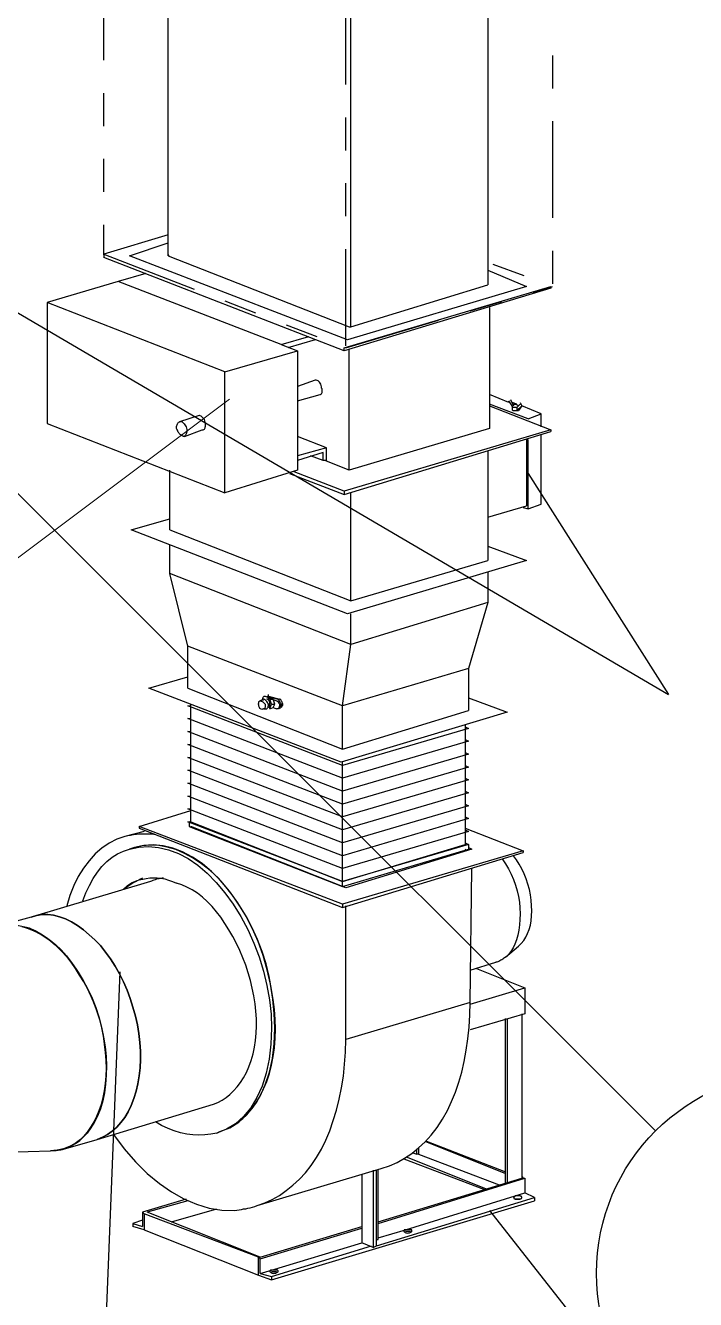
# Model space of a CAD drawing. Header units: metres. Extents: x 20 to 415, y 5 to 292.
# Drawn here: x 273.81 to 282.46, y 147.65 to 164.11 of the extents above; entities that cross this region are included whole.
import ezdxf

# ---------------------------------------------------------------- set-up
doc = ezdxf.new("R2010")
doc.units = ezdxf.units.M
for name, color, linetype in [('АРМАТУРА', 8, 'Continuous'), ('ВОЗДУХОВОДЫ', 7, 'Continuous'), ('ИЗОЛЯЦИЯ', 3, 'Continuous'), ('ОБОЗНАЧЕНИЯ', 7, 'Continuous'), ('ПОЗИЦИИ', 1, 'Continuous')]:
    doc.layers.add(name, color=color, linetype=linetype)

msp = doc.modelspace()

# ---------------------------------------------------------------- linework, layer by layer
at = {"layer": 'АРМАТУРА'}
for points in [[(275.653, 161.401), (274.82, 161.151)], [(274.812, 161.151), (274.827, 161.145)], [(274.82, 161.151), (274.82, 161.109)], [(277.923, 159.901), (274.82, 161.109)], [(275.66, 161.137), (275.645, 161.133)], [(275.653, 161.13), (277.986, 160.214)], [(275.007, 160.797), (274.091, 160.526)], [(275.361, 160.901), (275.007, 160.797)], [(277.111, 159.984), (275.007, 160.797)], [(277.923, 159.943), (280.589, 160.734)], [(280.589, 160.713), (277.923, 159.901)], [(280.589, 160.734), (280.589, 160.713)], [(276.382, 159.63), (274.091, 160.526)], [(274.091, 160.526), (274.091, 158.964)], [(279.798, 160.464), (279.798, 158.901)], [(277.111, 159.984), (277.465, 160.089)], [(277.111, 159.984), (277.319, 159.901)], [(277.548, 160.047), (277.194, 159.943)], [(276.382, 159.63), (277.319, 159.901)], [(277.319, 159.901), (277.319, 158.36)], [(277.923, 159.901), (277.923, 159.943)], [(277.986, 158.36), (277.986, 159.922)], [(276.382, 158.068), (276.382, 159.63)], [(277.548, 159.526), (277.319, 159.443)], [(277.632, 159.422), (277.63, 159.44), (277.627, 159.457), (277.621, 159.472), (277.614, 159.486), (277.606, 159.498), (277.596, 159.508), (277.585, 159.516), (277.573, 159.521), (277.561, 159.525), (277.548, 159.526)], [(277.319, 159.255), (277.611, 159.339)], [(277.611, 159.339), (277.617, 159.34), (277.623, 159.344), (277.628, 159.349), (277.633, 159.356), (277.637, 159.365), (277.639, 159.375), (277.64, 159.386), (277.64, 159.398), (277.637, 159.41), (277.632, 159.422)], [(280.048, 159.235), (279.798, 159.339)], [(280.298, 159.026), (279.798, 159.214)], [(279.798, 159.193), (280.589, 158.881)], [(280.089, 159.193), (280.048, 159.255)], [(280.069, 159.276), (280.11, 159.193)], [(280.069, 159.276), (280.11, 159.193)], [(280.152, 159.214), (280.089, 159.235)], [(280.089, 159.193), (280.089, 159.151)], [(280.089, 159.193), (280.089, 159.193), (280.089, 159.193)], [(280.152, 159.172), (280.151, 159.172), (280.15, 159.172), (280.147, 159.172), (280.143, 159.172), (280.139, 159.172), (280.134, 159.172), (280.128, 159.172), (280.122, 159.172), (280.116, 159.172), (280.11, 159.172), (280.105, 159.173), (280.1, 159.174), (280.096, 159.177), (280.094, 159.18), (280.092, 159.183), (280.091, 159.186), (280.09, 159.189), (280.09, 159.191), (280.089, 159.192), (280.089, 159.193)], [(280.089, 159.151), (280.089, 159.151), (280.09, 159.149), (280.09, 159.147), (280.091, 159.144), (280.092, 159.141), (280.094, 159.138), (280.096, 159.135), (280.1, 159.133), (280.105, 159.131), (280.11, 159.131), (280.116, 159.131), (280.122, 159.131), (280.128, 159.131), (280.134, 159.131), (280.139, 159.131), (280.143, 159.131), (280.147, 159.131), (280.15, 159.131), (280.151, 159.131), (280.152, 159.131)], [(280.11, 159.214), (280.116, 159.214), (280.123, 159.214), (280.129, 159.213), (280.135, 159.213), (280.141, 159.211), (280.148, 159.209), (280.154, 159.207), (280.16, 159.203), (280.166, 159.199), (280.173, 159.193)], [(280.152, 159.172), (280.193, 159.214)], [(280.214, 159.193), (280.152, 159.131)], [(280.152, 159.172), (280.152, 159.131)], [(280.152, 159.131), (280.157, 159.136), (280.162, 159.141), (280.166, 159.144), (280.168, 159.147), (280.17, 159.149), (280.171, 159.15), (280.172, 159.151), (280.172, 159.151), (280.173, 159.151), (280.173, 159.151)], [(280.152, 159.131), (280.152, 159.131), (280.154, 159.131), (280.156, 159.131), (280.159, 159.131), (280.162, 159.131), (280.165, 159.131), (280.168, 159.131), (280.171, 159.131), (280.172, 159.131), (280.173, 159.131)], [(280.214, 159.193), (280.173, 159.131)], [(280.193, 159.235), (280.214, 159.193)], [(280.464, 159.089), (280.214, 159.193)], [(274.091, 158.964), (276.382, 158.068)], [(275.82, 158.818), (275.813, 158.819), (275.807, 158.823), (275.801, 158.828), (275.795, 158.835), (275.788, 158.844), (275.782, 158.854), (275.776, 158.865), (275.77, 158.877), (275.763, 158.889), (275.757, 158.901), (275.758, 158.914), (275.759, 158.926), (275.762, 158.938), (275.766, 158.949), (275.77, 158.959), (275.775, 158.967), (275.781, 158.975), (275.786, 158.98), (275.792, 158.983), (275.799, 158.985)], [(276.049, 159.068), (275.799, 158.985)], [(275.799, 158.985), (275.806, 158.989), (275.813, 158.99), (275.822, 158.988), (275.831, 158.984), (275.84, 158.977), (275.85, 158.968), (275.859, 158.958), (275.867, 158.947), (275.875, 158.935), (275.882, 158.922), (275.887, 158.904), (275.89, 158.887), (275.891, 158.872), (275.89, 158.857), (275.887, 158.844), (275.883, 158.832), (275.879, 158.822), (275.873, 158.812), (275.867, 158.804), (275.861, 158.797)], [(276.132, 158.964), (276.13, 158.982), (276.125, 158.999), (276.118, 159.014), (276.109, 159.028), (276.098, 159.039), (276.087, 159.049), (276.076, 159.057), (276.065, 159.063), (276.056, 159.067), (276.049, 159.068)], [(276.09, 158.881), (276.102, 158.882), (276.111, 158.885), (276.118, 158.891), (276.123, 158.898), (276.127, 158.907), (276.129, 158.917), (276.131, 158.928), (276.132, 158.939), (276.132, 158.951), (276.132, 158.964)], [(280.298, 159.026), (280.464, 159.089)], [(280.464, 158.922), (280.464, 159.089)], [(275.861, 158.797), (275.856, 158.797), (275.851, 158.797), (275.847, 158.798), (275.843, 158.799), (275.84, 158.8), (275.837, 158.802), (275.834, 158.804), (275.83, 158.808), (275.825, 158.812), (275.82, 158.818)], [(275.861, 158.797), (276.09, 158.881)], [(277.694, 158.651), (277.319, 158.797)], [(280.589, 158.881), (277.923, 158.089)], [(277.923, 158.047), (280.589, 158.86)], [(279.798, 158.901), (277.986, 158.36)], [(280.464, 157.922), (280.464, 158.818)], [(280.589, 158.881), (280.589, 158.86)], [(277.694, 158.651), (277.319, 158.547)], [(277.694, 158.485), (277.694, 158.651)], [(280.277, 158.756), (280.277, 157.902)], [(280.298, 157.86), (280.298, 158.756)], [(277.652, 158.589), (277.319, 158.485)], [(277.652, 158.485), (277.486, 158.547)], [(277.652, 158.485), (277.652, 158.589)], [(277.694, 158.485), (277.652, 158.485)], [(277.986, 158.36), (277.673, 158.485)], [(277.319, 158.36), (276.382, 158.068)], [(277.215, 158.318), (277.923, 158.047)], [(277.923, 158.089), (277.278, 158.339)], [(277.923, 158.089), (277.923, 158.047)], [(279.777, 157.756), (280.277, 157.902)], [(280.235, 157.881), (280.298, 157.86)], [(280.298, 157.86), (280.464, 157.922)], [(276.819, 155.34), (276.819, 155.346), (276.82, 155.352), (276.82, 155.358), (276.821, 155.363), (276.822, 155.368), (276.824, 155.373), (276.826, 155.376), (276.83, 155.379), (276.834, 155.381), (276.84, 155.381)], [(276.882, 155.277), (276.87, 155.273), (276.859, 155.272), (276.85, 155.274), (276.842, 155.278), (276.835, 155.285), (276.829, 155.294), (276.825, 155.304), (276.822, 155.315), (276.82, 155.327), (276.819, 155.34)], [(276.882, 155.402), (276.84, 155.381)], [(276.84, 155.381), (276.846, 155.381), (276.853, 155.379), (276.859, 155.376), (276.865, 155.373), (276.871, 155.368), (276.878, 155.363), (276.884, 155.358), (276.89, 155.352), (276.896, 155.346), (276.903, 155.34), (276.903, 155.328), (276.902, 155.317), (276.902, 155.308), (276.901, 155.3), (276.9, 155.293), (276.898, 155.287), (276.896, 155.283), (276.892, 155.28), (276.887, 155.278), (276.882, 155.277)], [(276.882, 155.381), (276.877, 155.393), (276.874, 155.404), (276.873, 155.413), (276.874, 155.421), (276.877, 155.428), (276.88, 155.434), (276.885, 155.438), (276.891, 155.441), (276.896, 155.443), (276.903, 155.444)], [(276.923, 155.277), (276.929, 155.284), (276.934, 155.29), (276.937, 155.296), (276.94, 155.302), (276.942, 155.309), (276.943, 155.315), (276.944, 155.321), (276.944, 155.327), (276.944, 155.334), (276.944, 155.34), (276.938, 155.352), (276.932, 155.362), (276.926, 155.372), (276.919, 155.38), (276.913, 155.387), (276.907, 155.392), (276.901, 155.397), (276.894, 155.4), (276.888, 155.402), (276.882, 155.402)], [(276.903, 155.444), (276.903, 155.444), (276.903, 155.444)], [(276.903, 155.444), (277.048, 155.381)], [(276.923, 155.444), (276.923, 155.444), (276.923, 155.444)], [(276.923, 155.444), (276.923, 155.444), (276.923, 155.444)], [(276.923, 155.444), (277.069, 155.402)], [(276.923, 155.444), (276.923, 155.444), (276.923, 155.444)], [(276.923, 155.444), (276.923, 155.444), (276.923, 155.444)], [(276.923, 155.402), (276.965, 155.423)], [(276.965, 155.402), (276.923, 155.402)], [(276.965, 155.34), (276.964, 155.352), (276.963, 155.362), (276.96, 155.372), (276.956, 155.38), (276.952, 155.387), (276.947, 155.392), (276.942, 155.397), (276.936, 155.4), (276.93, 155.402), (276.923, 155.402)], [(276.944, 155.444), (276.944, 155.45), (276.944, 155.454), (276.944, 155.458), (276.944, 155.46), (276.944, 155.462), (276.944, 155.463), (276.944, 155.464), (276.944, 155.464), (276.944, 155.465), (276.944, 155.465)], [(276.944, 155.444), (276.944, 155.45), (276.944, 155.454), (276.944, 155.458), (276.944, 155.46), (276.944, 155.462), (276.944, 155.463), (276.944, 155.464), (276.944, 155.464), (276.944, 155.465), (276.944, 155.465)], [(276.944, 155.444), (277.09, 155.402)], [(276.944, 155.298), (276.95, 155.299), (276.954, 155.3), (276.958, 155.303), (276.961, 155.307), (276.963, 155.311), (276.964, 155.316), (276.964, 155.322), (276.965, 155.327), (276.965, 155.334), (276.965, 155.34)], [(277.007, 155.402), (276.965, 155.423)], [(276.965, 155.402), (277.007, 155.402)], [(276.986, 155.34), (276.965, 155.402)], [(276.965, 155.277), (276.986, 155.34)], [(276.986, 155.34), (277.028, 155.34)], [(277.028, 155.34), (277.007, 155.402)], [(277.007, 155.298), (277.028, 155.34)], [(277.048, 155.381), (277.054, 155.381), (277.059, 155.379), (277.063, 155.376), (277.066, 155.373), (277.069, 155.368), (277.072, 155.363), (277.076, 155.358), (277.08, 155.352), (277.084, 155.346), (277.09, 155.34), (277.089, 155.328), (277.088, 155.317), (277.085, 155.308), (277.083, 155.3), (277.08, 155.293), (277.077, 155.287), (277.074, 155.283), (277.071, 155.28), (277.07, 155.278), (277.069, 155.277)], [(277.069, 155.402), (277.075, 155.396), (277.08, 155.39), (277.083, 155.383), (277.087, 155.377), (277.09, 155.371), (277.093, 155.365), (277.097, 155.358), (277.1, 155.352), (277.105, 155.346), (277.111, 155.34), (277.11, 155.334), (277.109, 155.327), (277.106, 155.321), (277.104, 155.315), (277.1, 155.309), (277.097, 155.302), (277.095, 155.296), (277.092, 155.29), (277.091, 155.284), (277.09, 155.277)], [(277.069, 155.402), (277.075, 155.396), (277.08, 155.39), (277.083, 155.383), (277.087, 155.377), (277.09, 155.371), (277.093, 155.365), (277.097, 155.358), (277.1, 155.352), (277.105, 155.346), (277.111, 155.34), (277.11, 155.334), (277.109, 155.327), (277.106, 155.321), (277.104, 155.315), (277.1, 155.309), (277.097, 155.302), (277.095, 155.296), (277.092, 155.29), (277.091, 155.284), (277.09, 155.277)], [(277.09, 155.277), (277.091, 155.284), (277.092, 155.29), (277.095, 155.296), (277.097, 155.302), (277.1, 155.309), (277.104, 155.315), (277.106, 155.321), (277.109, 155.327), (277.11, 155.334), (277.111, 155.34), (277.105, 155.346), (277.1, 155.352), (277.097, 155.358), (277.093, 155.365), (277.09, 155.371), (277.087, 155.377), (277.083, 155.383), (277.08, 155.39), (277.075, 155.396), (277.069, 155.402)], [(277.09, 155.277), (277.091, 155.284), (277.092, 155.29), (277.095, 155.296), (277.097, 155.302), (277.1, 155.309), (277.104, 155.315), (277.106, 155.321), (277.109, 155.327), (277.11, 155.334), (277.111, 155.34), (277.105, 155.346), (277.1, 155.352), (277.097, 155.358), (277.093, 155.365), (277.09, 155.371), (277.087, 155.377), (277.083, 155.383), (277.08, 155.39), (277.075, 155.396), (277.069, 155.402)], [(277.111, 155.298), (277.112, 155.299), (277.113, 155.3), (277.115, 155.303), (277.118, 155.307), (277.121, 155.311), (277.124, 155.316), (277.127, 155.322), (277.13, 155.327), (277.131, 155.334), (277.132, 155.34), (277.126, 155.352), (277.121, 155.362), (277.118, 155.372), (277.114, 155.38), (277.111, 155.387), (277.108, 155.392), (277.104, 155.397), (277.1, 155.4), (277.096, 155.402), (277.09, 155.402)], [(277.111, 155.298), (277.112, 155.299), (277.113, 155.3), (277.115, 155.303), (277.118, 155.307), (277.121, 155.311), (277.124, 155.316), (277.127, 155.322), (277.13, 155.327), (277.131, 155.334), (277.132, 155.34), (277.126, 155.352), (277.121, 155.362), (277.118, 155.372), (277.114, 155.38), (277.111, 155.387), (277.108, 155.392), (277.104, 155.397), (277.1, 155.4), (277.096, 155.402), (277.09, 155.402)], [(276.882, 155.277), (276.923, 155.277)], [(276.965, 155.277), (277.007, 155.298)], [(277.007, 155.298), (277.048, 155.277)], [(277.069, 155.277), (277.064, 155.277), (277.059, 155.277), (277.055, 155.277), (277.053, 155.277), (277.051, 155.277), (277.05, 155.277), (277.049, 155.277), (277.049, 155.277), (277.048, 155.277), (277.048, 155.277)], [(275.278, 153.757), (275.944, 153.965)], [(275.34, 153.694), (275.091, 153.632)], [(277.902, 152.757), (275.278, 153.757)], [(275.278, 153.757), (275.278, 153.736)], [(275.278, 153.736), (277.902, 152.715)], [(277.944, 152.965), (275.944, 153.757)], [(279.485, 153.736), (280.235, 153.444)], [(275.091, 153.632), (274.987, 153.594), (274.889, 153.543), (274.796, 153.479), (274.71, 153.404), (274.63, 153.317), (274.557, 153.219), (274.491, 153.112), (274.433, 152.995), (274.383, 152.87), (274.341, 152.736)], [(275.486, 153.653), (275.443, 153.658), (275.401, 153.661), (275.36, 153.661), (275.32, 153.66), (275.28, 153.658), (275.242, 153.654), (275.204, 153.65), (275.166, 153.644), (275.128, 153.638), (275.091, 153.632)], [(274.549, 152.799), (274.589, 152.902), (274.634, 152.998), (274.683, 153.087), (274.738, 153.168), (274.796, 153.241), (274.859, 153.306), (274.927, 153.361), (274.998, 153.406), (275.074, 153.441), (275.153, 153.465)], [(275.153, 153.465), (275.274, 153.493), (275.399, 153.501), (275.526, 153.489), (275.655, 153.459), (275.783, 153.411), (275.91, 153.344), (276.035, 153.259), (276.156, 153.157), (276.272, 153.038), (276.382, 152.903), (276.49, 152.754), (276.589, 152.595), (276.678, 152.428), (276.756, 152.254), (276.824, 152.075), (276.881, 151.892), (276.926, 151.707), (276.959, 151.521), (276.979, 151.336), (276.986, 151.153)], [(275.215, 153.486), (275.153, 153.465)], [(277.028, 151.153), (277.021, 151.342), (277.003, 151.531), (276.972, 151.721), (276.93, 151.908), (276.877, 152.093), (276.812, 152.274), (276.736, 152.448), (276.649, 152.616), (276.552, 152.775), (276.444, 152.924), (276.33, 153.059), (276.211, 153.178), (276.088, 153.28), (275.964, 153.365), (275.838, 153.431), (275.711, 153.48), (275.585, 153.51), (275.459, 153.522), (275.336, 153.514), (275.215, 153.486)], [(276.986, 151.653), (276.956, 151.821), (276.914, 151.984), (276.864, 152.145), (276.804, 152.3), (276.736, 152.45), (276.661, 152.594), (276.578, 152.73), (276.49, 152.859), (276.396, 152.979), (276.299, 153.09), (276.191, 153.19), (276.082, 153.278), (275.972, 153.352), (275.86, 153.412), (275.749, 153.46), (275.639, 153.494), (275.53, 153.514), (275.422, 153.519), (275.317, 153.51), (275.215, 153.486)], [(280.235, 153.444), (277.902, 152.757)], [(277.902, 152.715), (280.235, 153.424)], [(279.569, 153.465), (277.944, 152.965)], [(279.485, 153.465), (279.506, 153.444)], [(279.527, 153.486), (279.569, 153.465)], [(280.173, 152.215), (280.208, 152.249), (280.24, 152.288), (280.268, 152.331), (280.291, 152.378), (280.311, 152.429), (280.326, 152.484), (280.336, 152.542), (280.342, 152.604), (280.343, 152.669), (280.339, 152.736), (280.336, 152.806), (280.327, 152.875), (280.313, 152.945), (280.295, 153.014), (280.272, 153.083), (280.245, 153.149), (280.215, 153.212), (280.182, 153.273), (280.147, 153.33), (280.11, 153.382)], [(280.235, 153.444), (280.235, 153.424)], [(279.548, 151.486), (279.569, 153.215)], [(279.964, 153.34), (280.006, 153.276), (280.044, 153.211), (280.078, 153.143), (280.108, 153.073), (280.134, 153.002), (280.155, 152.929), (280.172, 152.856), (280.184, 152.782), (280.191, 152.707), (280.193, 152.632), (280.192, 152.559), (280.186, 152.488), (280.177, 152.42), (280.164, 152.356), (280.147, 152.296), (280.126, 152.241), (280.102, 152.19), (280.074, 152.144), (280.042, 152.104), (280.006, 152.07)], [(275.07, 152.944), (275.088, 152.963), (275.107, 152.979), (275.127, 152.995), (275.146, 153.009), (275.166, 153.023), (275.187, 153.034), (275.208, 153.045), (275.23, 153.054), (275.254, 153.063), (275.278, 153.069)], [(275.32, 153.09), (275.295, 153.078), (275.272, 153.067), (275.25, 153.057), (275.228, 153.046), (275.208, 153.036), (275.188, 153.024), (275.168, 153.012), (275.149, 152.998), (275.13, 152.983), (275.111, 152.965)], [(275.278, 153.069), (275.322, 153.081), (275.368, 153.089), (275.414, 153.095), (275.462, 153.097), (275.51, 153.095), (275.558, 153.09), (275.608, 153.082), (275.657, 153.068), (275.707, 153.05), (275.757, 153.028)], [(277.902, 152.757), (277.902, 152.715)], [(277.944, 151.007), (277.944, 152.736)], [(280.006, 152.07), (280.173, 152.215)], [(280.006, 152.07), (279.994, 152.063), (279.981, 152.055), (279.969, 152.047), (279.956, 152.039), (279.944, 152.031), (279.931, 152.023), (279.919, 152.017), (279.906, 152.012), (279.894, 152.008), (279.881, 152.007)], [(279.548, 151.903), (279.881, 152.007)], [(279.631, 151.924), (280.256, 151.674)], [(276.319, 149.82), (276.399, 149.85), (276.474, 149.887), (276.546, 149.934), (276.613, 149.987), (276.676, 150.049), (276.735, 150.119), (276.789, 150.195), (276.839, 150.279), (276.883, 150.369), (276.923, 150.466), (276.958, 150.568), (276.986, 150.675), (277.008, 150.787), (277.023, 150.902), (277.033, 151.021), (277.036, 151.142), (277.033, 151.267), (277.023, 151.394), (277.008, 151.523), (276.986, 151.653)], [(279.548, 151.466), (280.256, 151.674)], [(280.256, 151.674), (280.256, 151.341)], [(279.548, 151.486), (277.944, 151.007)], [(278.402, 149.341), (278.507, 149.377), (278.607, 149.421), (278.703, 149.474), (278.796, 149.536), (278.884, 149.607), (278.968, 149.686), (279.047, 149.774), (279.121, 149.871), (279.191, 149.977), (279.256, 150.091), (279.31, 150.207), (279.358, 150.328), (279.402, 150.455), (279.44, 150.588), (279.472, 150.726), (279.499, 150.869), (279.52, 151.017), (279.536, 151.169), (279.545, 151.326), (279.548, 151.486)], [(280.256, 151.341), (279.548, 151.132)], [(280.006, 149.154), (280.006, 151.278)], [(280.027, 151.278), (280.027, 149.154)], [(280.214, 151.341), (280.214, 149.216)], [(276.986, 151.153), (276.978, 150.947), (276.954, 150.752), (276.916, 150.572), (276.863, 150.407), (276.796, 150.258), (276.716, 150.126), (276.623, 150.013), (276.519, 149.92), (276.404, 149.849), (276.278, 149.799)], [(276.319, 149.82), (276.446, 149.869), (276.561, 149.941), (276.665, 150.033), (276.758, 150.146), (276.838, 150.276), (276.904, 150.423), (276.957, 150.586), (276.996, 150.763), (277.02, 150.952), (277.028, 151.153)], [(276.798, 148.862), (276.897, 148.898), (276.993, 148.942), (277.086, 148.995), (277.176, 149.056), (277.262, 149.125), (277.344, 149.203), (277.423, 149.288), (277.497, 149.381), (277.567, 149.482), (277.632, 149.591), (277.686, 149.707), (277.736, 149.83), (277.782, 149.96), (277.823, 150.096), (277.858, 150.237), (277.888, 150.383), (277.912, 150.534), (277.929, 150.688), (277.94, 150.846), (277.944, 151.007)], [(276.278, 149.799), (276.202, 149.784), (276.125, 149.775), (276.048, 149.772), (275.969, 149.776), (275.89, 149.786), (275.81, 149.804), (275.729, 149.829), (275.649, 149.86), (275.567, 149.899), (275.486, 149.945)], [(274.945, 149.779), (275.085, 149.594), (275.231, 149.427), (275.382, 149.278), (275.537, 149.149), (275.695, 149.039), (275.855, 148.949), (276.017, 148.88), (276.18, 148.831), (276.344, 148.805), (276.507, 148.8)], [(276.278, 149.799), (276.319, 149.82)], [(278.86, 149.529), (278.86, 149.591)], [(278.881, 149.612), (278.881, 149.529)], [(278.965, 149.695), (280.006, 149.279)], [(278.985, 149.695), (280.006, 149.3)], [(278.694, 149.466), (279.735, 149.07)], [(278.736, 149.487), (279.777, 149.07)], [(278.798, 149.549), (278.86, 149.529)], [(278.881, 149.529), (278.86, 149.529)], [(278.881, 149.529), (279.923, 149.133)], [(276.798, 148.862), (278.402, 149.341)], [(278.152, 149.258), (278.152, 148.383)], [(278.298, 149.32), (278.298, 148.321)], [(278.34, 148.341), (278.34, 149.32)], [(278.361, 148.425), (278.361, 149.32)], [(278.361, 148.654), (280.214, 149.216)], [(278.361, 148.633), (280.256, 149.216)], [(280.214, 149.216), (280.193, 149.195), (280.027, 149.154)], [(280.214, 149.237), (280.235, 149.216)], [(280.235, 149.216), (280.256, 149.216)], [(280.256, 149.216), (280.256, 149.029)], [(275.882, 148.945), (275.32, 148.779)], [(275.903, 148.925), (275.382, 148.779)], [(276.986, 147.904), (280.381, 148.925)], [(278.34, 148.341), (280.381, 148.966)], [(278.715, 148.55), (280.131, 148.987)], [(280.131, 148.987), (280.125, 148.981), (280.121, 148.977), (280.117, 148.974), (280.115, 148.971), (280.113, 148.969), (280.112, 148.968), (280.111, 148.967), (280.11, 148.966), (280.11, 148.966), (280.11, 148.966)], [(280.11, 148.966), (280.111, 148.961), (280.112, 148.956), (280.115, 148.953), (280.119, 148.95), (280.123, 148.948), (280.128, 148.947), (280.134, 148.946), (280.14, 148.946), (280.146, 148.945), (280.152, 148.945), (280.164, 148.945), (280.174, 148.946), (280.184, 148.946), (280.192, 148.947), (280.199, 148.948), (280.204, 148.95), (280.209, 148.953), (280.212, 148.956), (280.214, 148.961), (280.214, 148.966)], [(280.131, 148.987), (280.256, 149.029)], [(280.214, 148.966), (280.214, 148.967), (280.214, 148.969), (280.214, 148.971), (280.213, 148.974), (280.212, 148.977), (280.21, 148.98), (280.207, 148.983), (280.204, 148.985), (280.199, 148.986), (280.193, 148.987), (280.187, 148.987), (280.179, 148.987), (280.171, 148.987), (280.162, 148.987), (280.155, 148.987), (280.147, 148.987), (280.141, 148.987), (280.136, 148.987), (280.132, 148.987), (280.131, 148.987)], [(280.193, 148.945), (280.187, 148.945), (280.181, 148.945), (280.175, 148.945), (280.168, 148.945), (280.162, 148.945), (280.156, 148.945), (280.15, 148.945), (280.144, 148.945), (280.137, 148.945), (280.131, 148.945)], [(280.381, 148.966), (280.256, 149.029)], [(280.381, 148.966), (280.381, 148.925)], [(275.32, 148.779), (275.32, 148.591)], [(275.34, 148.758), (275.32, 148.779)], [(275.34, 148.758), (275.34, 148.55)], [(276.819, 148.196), (275.34, 148.758)], [(276.84, 148.196), (275.382, 148.779)], [(275.695, 148.654), (276.278, 148.82)], [(276.507, 148.8), (276.537, 148.805), (276.567, 148.81), (276.596, 148.814), (276.625, 148.819), (276.653, 148.823), (276.681, 148.828), (276.709, 148.834), (276.738, 148.842), (276.768, 148.851), (276.798, 148.862)], [(275.32, 148.675), (275.195, 148.633)], [(275.195, 148.633), (275.32, 148.591)], [(275.195, 148.633), (275.195, 148.591)], [(275.34, 148.55), (275.195, 148.591)], [(275.34, 148.55), (276.819, 147.966)], [(276.84, 148.196), (278.152, 148.591)], [(276.84, 148.175), (278.152, 148.571)], [(278.351, 148.429), (278.352, 148.429)], [(278.361, 148.446), (278.715, 148.55)], [(278.715, 148.55), (278.709, 148.55), (278.704, 148.549), (278.701, 148.549), (278.698, 148.548), (278.697, 148.547), (278.695, 148.545), (278.694, 148.543), (278.694, 148.539), (278.694, 148.534), (278.694, 148.529)], [(278.694, 148.529), (278.694, 148.528), (278.696, 148.527), (278.699, 148.524), (278.703, 148.522), (278.707, 148.518), (278.712, 148.515), (278.717, 148.513), (278.723, 148.51), (278.729, 148.509), (278.736, 148.508), (278.747, 148.509), (278.758, 148.51), (278.767, 148.513), (278.775, 148.515), (278.782, 148.518), (278.788, 148.522), (278.792, 148.524), (278.795, 148.527), (278.797, 148.528), (278.798, 148.529)], [(278.798, 148.529), (278.798, 148.534), (278.798, 148.539), (278.797, 148.543), (278.797, 148.545), (278.795, 148.547), (278.794, 148.548), (278.791, 148.549), (278.787, 148.549), (278.783, 148.55), (278.777, 148.55), (278.77, 148.55), (278.763, 148.55), (278.754, 148.55), (278.746, 148.55), (278.738, 148.55), (278.731, 148.55), (278.724, 148.55), (278.719, 148.55), (278.716, 148.55), (278.715, 148.55)], [(278.777, 148.529), (278.771, 148.529), (278.765, 148.529), (278.758, 148.529), (278.752, 148.529), (278.746, 148.529), (278.74, 148.529), (278.733, 148.529), (278.727, 148.529), (278.721, 148.529), (278.715, 148.529)], [(276.986, 148.029), (278.152, 148.383)], [(276.986, 147.946), (278.277, 148.341)], [(278.298, 148.321), (278.152, 148.383)], [(278.298, 148.321), (278.34, 148.341)], [(278.34, 148.425), (278.361, 148.425)], [(276.819, 148.196), (276.84, 148.175)], [(276.819, 147.966), (276.819, 148.196)], [(276.84, 147.987), (276.84, 148.175)], [(276.819, 147.966), (276.986, 147.904)], [(276.84, 147.987), (276.986, 148.029)], [(276.84, 147.987), (276.986, 147.946)], [(276.986, 148.029), (276.98, 148.029), (276.976, 148.029), (276.972, 148.029), (276.97, 148.028), (276.968, 148.026), (276.966, 148.025), (276.966, 148.022), (276.965, 148.018), (276.965, 148.014), (276.965, 148.008)], [(276.965, 148.008), (276.966, 148.008), (276.967, 148.006), (276.97, 148.004), (276.974, 148.001), (276.978, 147.998), (276.983, 147.995), (276.989, 147.992), (276.994, 147.99), (277, 147.988), (277.007, 147.987), (277.019, 147.988), (277.029, 147.99), (277.039, 147.992), (277.047, 147.995), (277.054, 147.998), (277.059, 148.001), (277.064, 148.004), (277.067, 148.006), (277.069, 148.008), (277.069, 148.008)], [(277.069, 148.008), (277.069, 148.014), (277.069, 148.018), (277.069, 148.022), (277.068, 148.025), (277.067, 148.026), (277.065, 148.028), (277.062, 148.029), (277.059, 148.029), (277.054, 148.029), (277.048, 148.029), (277.042, 148.029), (277.034, 148.029), (277.026, 148.029), (277.017, 148.029), (277.009, 148.029), (277.002, 148.029), (276.995, 148.029), (276.991, 148.029), (276.987, 148.029), (276.986, 148.029)], [(277.048, 148.008), (277.042, 148.008), (277.036, 148.008), (277.03, 148.008), (277.023, 148.008), (277.017, 148.008), (277.011, 148.008), (277.005, 148.008), (276.998, 148.008), (276.992, 148.008), (276.986, 148.008)], [(276.986, 147.946), (276.986, 147.904)]]:
    msp.add_lwpolyline(points, dxfattribs=at)
at = {"layer": 'ВОЗДУХОВОДЫ'}
for points in [[(279.777, 175.21), (279.777, 160.755)], [(278.007, 160.214), (278.007, 174.689)], [(275.653, 161.13), (275.653, 164.338)], [(280.277, 160.734), (277.965, 160.047), (275.153, 161.13), (275.653, 161.297)], [(279.777, 160.943), (280.277, 160.734)], [(277.986, 160.214), (278.007, 160.214), (279.777, 160.755)], [(279.777, 158.61), (279.777, 157.193)], [(275.674, 157.589), (275.674, 158.36)], [(278.007, 156.673), (278.007, 158.068)], [(275.174, 157.589), (275.674, 157.735)], [(279.777, 157.381), (280.277, 157.193), (277.965, 156.506), (275.174, 157.589)], [(275.674, 157.589), (278.007, 156.673), (279.777, 157.193)], [(275.674, 157.027), (275.674, 157.402)], [(275.903, 156.09), (275.674, 157.027)], [(277.902, 155.319), (278.007, 156.11), (275.674, 157.027)], [(279.777, 157.048), (279.777, 156.652)], [(279.777, 156.652), (278.007, 156.11)], [(278.007, 156.11), (278.007, 156.506)], [(279.777, 156.652), (279.527, 155.798)], [(277.902, 154.757), (277.902, 155.319), (275.903, 156.09)], [(275.903, 155.548), (275.903, 156.09)], [(275.403, 155.548), (275.903, 155.694)], [(279.527, 155.798), (277.902, 155.319)], [(279.527, 155.798), (279.527, 155.256)], [(279.527, 155.423), (280.027, 155.236), (277.882, 154.59), (275.403, 155.548)], [(275.903, 155.548), (277.902, 154.757), (279.527, 155.256)], [(275.944, 153.819), (275.944, 155.34)], [(277.902, 154.548), (275.903, 155.319), (275.944, 155.319)], [(277.902, 154.382), (275.903, 155.152), (275.944, 155.152)], [(279.485, 155.048), (279.527, 155.027), (277.902, 154.548)], [(279.485, 155.069), (279.485, 153.528)], [(277.902, 154.215), (275.903, 154.986), (275.944, 154.986)], [(279.485, 154.882), (279.527, 154.861), (277.902, 154.382)], [(277.902, 154.048), (275.903, 154.819), (275.944, 154.819)], [(279.485, 154.715), (279.527, 154.694), (277.902, 154.215)], [(277.902, 153.882), (275.903, 154.652), (275.944, 154.652)], [(277.902, 153.049), (277.902, 154.59)], [(279.485, 154.548), (279.527, 154.527), (277.902, 154.048)], [(277.902, 153.715), (275.903, 154.486), (275.944, 154.486)], [(279.485, 154.382), (279.527, 154.361), (277.902, 153.882)], [(277.902, 153.548), (275.903, 154.319), (275.944, 154.319)], [(279.485, 154.215), (279.527, 154.194), (277.902, 153.715)], [(277.902, 153.382), (275.903, 154.153), (275.944, 154.153)], [(279.485, 154.048), (279.527, 154.028), (277.902, 153.548)], [(277.902, 153.215), (275.903, 153.986), (275.944, 153.986)], [(279.485, 153.882), (279.527, 153.861), (277.902, 153.382)], [(279.527, 153.528), (277.902, 153.049), (275.903, 153.819), (275.944, 153.819)], [(277.902, 153.049), (275.924, 153.819)], [(275.924, 153.819), (275.924, 153.757)], [(275.924, 153.757), (277.902, 152.986)], [(275.944, 153.819), (277.902, 153.049), (279.485, 153.528)], [(279.485, 153.715), (279.527, 153.694), (277.902, 153.215)], [(279.485, 153.548), (279.527, 153.528)], [(279.485, 153.548), (279.527, 153.528)], [(279.527, 153.528), (277.902, 153.049)], [(277.902, 152.986), (279.527, 153.465)], [(279.527, 153.528), (279.527, 153.465)], [(275.424, 153.049), (273.882, 152.59)], [(275.59, 153.09), (275.572, 153.09), (275.553, 153.088), (275.535, 153.085), (275.517, 153.082), (275.499, 153.077), (275.483, 153.072), (275.466, 153.067), (275.451, 153.061), (275.437, 153.055), (275.424, 153.049)], [(275.59, 153.09), (275.572, 153.09), (275.553, 153.088), (275.535, 153.085), (275.517, 153.082), (275.499, 153.077), (275.483, 153.072), (275.466, 153.067), (275.451, 153.061), (275.437, 153.055), (275.424, 153.049)], [(277.902, 152.986), (277.902, 153.049)], [(276.236, 150.174), (276.292, 150.196), (276.346, 150.224), (276.398, 150.258), (276.448, 150.298), (276.496, 150.344), (276.542, 150.395), (276.585, 150.452), (276.625, 150.514), (276.661, 150.581), (276.694, 150.653), (276.723, 150.736), (276.747, 150.821), (276.766, 150.908), (276.779, 150.997), (276.788, 151.088), (276.792, 151.181), (276.791, 151.276), (276.784, 151.373), (276.773, 151.47), (276.757, 151.57), (276.736, 151.67), (276.712, 151.769), (276.684, 151.868), (276.652, 151.966), (276.616, 152.062), (276.577, 152.156), (276.534, 152.248), (276.487, 152.338), (276.436, 152.424), (276.382, 152.507), (276.33, 152.586), (276.275, 152.659), (276.217, 152.727), (276.156, 152.789), (276.093, 152.846), (276.028, 152.896), (275.962, 152.939), (275.894, 152.976), (275.826, 153.005), (275.757, 153.028)], [(273.882, 152.59), (273.424, 152.465)], [(274.736, 149.716), (274.804, 149.745), (274.869, 149.781), (274.93, 149.825), (274.987, 149.876), (275.041, 149.935), (275.09, 150.001), (275.135, 150.075), (275.174, 150.156), (275.208, 150.245), (275.236, 150.341), (275.259, 150.437), (275.276, 150.538), (275.288, 150.642), (275.294, 150.749), (275.294, 150.859), (275.287, 150.971), (275.274, 151.084), (275.255, 151.197), (275.228, 151.311), (275.195, 151.424), (275.16, 151.536), (275.12, 151.645), (275.074, 151.752), (275.024, 151.856), (274.968, 151.955), (274.908, 152.049), (274.844, 152.138), (274.777, 152.22), (274.706, 152.295), (274.632, 152.361), (274.557, 152.426), (274.48, 152.481), (274.403, 152.528), (274.326, 152.565), (274.249, 152.593), (274.173, 152.612), (274.098, 152.621), (274.025, 152.621), (273.952, 152.61), (273.882, 152.59)], [(273.882, 152.59), (273.952, 152.61), (274.025, 152.621), (274.098, 152.621), (274.173, 152.612), (274.249, 152.593), (274.326, 152.565), (274.403, 152.528), (274.48, 152.481), (274.557, 152.426), (274.632, 152.361), (274.706, 152.295), (274.777, 152.22), (274.844, 152.138), (274.908, 152.049), (274.968, 151.955), (275.024, 151.856), (275.074, 151.752), (275.12, 151.645), (275.16, 151.536), (275.195, 151.424), (275.228, 151.311), (275.255, 151.197), (275.274, 151.084), (275.287, 150.971), (275.294, 150.859), (275.294, 150.749), (275.288, 150.642), (275.276, 150.538), (275.259, 150.437), (275.236, 150.341), (275.208, 150.245), (275.174, 150.156), (275.135, 150.075), (275.09, 150.001), (275.041, 149.935), (274.987, 149.876), (274.93, 149.825), (274.869, 149.781), (274.804, 149.745), (274.736, 149.716)], [(273.862, 152.445), (273.8, 152.461), (273.739, 152.474), (273.679, 152.483), (273.62, 152.487), (273.562, 152.486), (273.505, 152.481), (273.448, 152.47), (273.391, 152.453), (273.335, 152.431), (273.278, 152.403)], [(273.764, 152.467), (273.85, 152.441), (273.937, 152.404), (274.024, 152.356), (274.112, 152.299), (274.192, 152.232), (274.271, 152.155), (274.347, 152.07), (274.42, 151.977), (274.489, 151.877), (274.554, 151.771), (274.614, 151.659), (274.668, 151.543), (274.716, 151.423), (274.757, 151.299), (274.791, 151.169), (274.817, 151.04), (274.837, 150.913), (274.849, 150.788), (274.854, 150.666), (274.852, 150.548), (274.843, 150.433), (274.828, 150.321), (274.806, 150.214), (274.778, 150.112), (274.737, 150.016), (274.691, 149.927), (274.639, 149.848), (274.581, 149.777), (274.518, 149.716), (274.45, 149.665), (274.377, 149.624), (274.299, 149.595), (274.218, 149.577), (274.132, 149.57)], [(273.81, 152.453), (273.888, 152.425), (273.965, 152.39), (274.043, 152.346), (274.119, 152.295), (274.195, 152.236), (274.268, 152.165), (274.337, 152.087), (274.403, 152.004), (274.465, 151.915), (274.523, 151.822), (274.577, 151.725), (274.628, 151.624), (274.675, 151.519), (274.718, 151.41), (274.757, 151.299), (274.786, 151.181), (274.81, 151.064), (274.828, 150.949), (274.841, 150.836), (274.849, 150.724), (274.85, 150.614), (274.846, 150.506), (274.837, 150.4), (274.821, 150.296), (274.799, 150.195), (274.771, 150.104), (274.737, 150.018), (274.697, 149.939), (274.653, 149.866), (274.604, 149.799), (274.55, 149.741), (274.492, 149.69), (274.431, 149.648), (274.367, 149.615), (274.299, 149.591)], [(274.132, 149.57), (274.201, 149.574), (274.267, 149.585), (274.331, 149.604), (274.393, 149.63), (274.453, 149.664), (274.509, 149.705), (274.561, 149.754), (274.61, 149.81), (274.655, 149.874), (274.695, 149.945), (274.73, 150.016), (274.762, 150.092), (274.789, 150.173), (274.812, 150.258), (274.83, 150.346), (274.843, 150.439), (274.851, 150.535), (274.854, 150.634), (274.85, 150.736), (274.841, 150.841), (274.831, 150.947), (274.816, 151.053), (274.795, 151.158), (274.768, 151.262), (274.736, 151.364), (274.7, 151.465), (274.658, 151.563), (274.612, 151.659), (274.562, 151.751), (274.507, 151.841), (274.455, 151.926), (274.4, 152.005), (274.342, 152.08), (274.28, 152.149), (274.216, 152.213), (274.149, 152.271), (274.08, 152.323), (274.009, 152.37), (273.936, 152.41), (273.862, 152.445)], [(274.736, 149.716), (276.236, 150.174)], [(274.299, 149.591), (274.281, 149.585), (274.264, 149.581), (274.247, 149.578), (274.231, 149.575), (274.216, 149.573), (274.2, 149.572), (274.184, 149.571), (274.168, 149.57), (274.151, 149.57), (274.132, 149.57)], [(274.299, 149.591), (274.736, 149.716)], [(272.112, 149.508), (274.132, 149.57)]]:
    msp.add_lwpolyline(points, dxfattribs=at)
at = {"layer": 'ИЗОЛЯЦИЯ'}
for points in [[(274.82, 163.655), (274.82, 164.905)], [(277.944, 163.342), (277.944, 164.591)], [(280.61, 163.718), (280.61, 163.293)], [(274.82, 162.805), (274.82, 163.23)], [(277.944, 162.492), (277.944, 162.917)], [(280.61, 162.869), (280.61, 161.619)], [(274.82, 161.956), (274.82, 162.381)], [(277.944, 161.642), (277.944, 162.067)], [(274.82, 161.151), (274.82, 161.531)], [(275.653, 161.401), (274.82, 161.151)], [(274.82, 161.151), (275.985, 160.7)], [(277.944, 159.967), (277.944, 161.217)], [(280.61, 161.194), (280.61, 160.769)], [(280.245, 160.871), (279.847, 161.02)], [(280.364, 160.661), (280.61, 160.734)], [(276.382, 160.547), (276.778, 160.394)], [(279.549, 160.419), (279.957, 160.54)], [(277.944, 159.943), (279.142, 160.299)], [(277.174, 160.24), (277.571, 160.087)]]:
    msp.add_lwpolyline(points, dxfattribs=at)
at = {"layer": 'ОБОЗНАЧЕНИЯ'}
for points in [[(273.445, 160.547), (282.11, 155.465)], [(280.298, 158.318), (282.11, 155.465)], [(275.028, 151.882), (274.507, 138.802)], [(279.798, 148.8), (281.943, 146.071)]]:
    msp.add_lwpolyline(points, dxfattribs=at)
at = {"layer": 'ПОЗИЦИИ', "lineweight": 20}
for points in [[(269.779, 161.988), (281.941, 149.827)], [(276.444, 159.28), (262.524, 148.84)]]:
    msp.add_lwpolyline(points, dxfattribs=at)
at = {"layer": 'ПОЗИЦИИ'}
msp.add_circle((283.779, 147.988), 2.6, dxfattribs=at)

doc.saveas('drawing.dxf')
